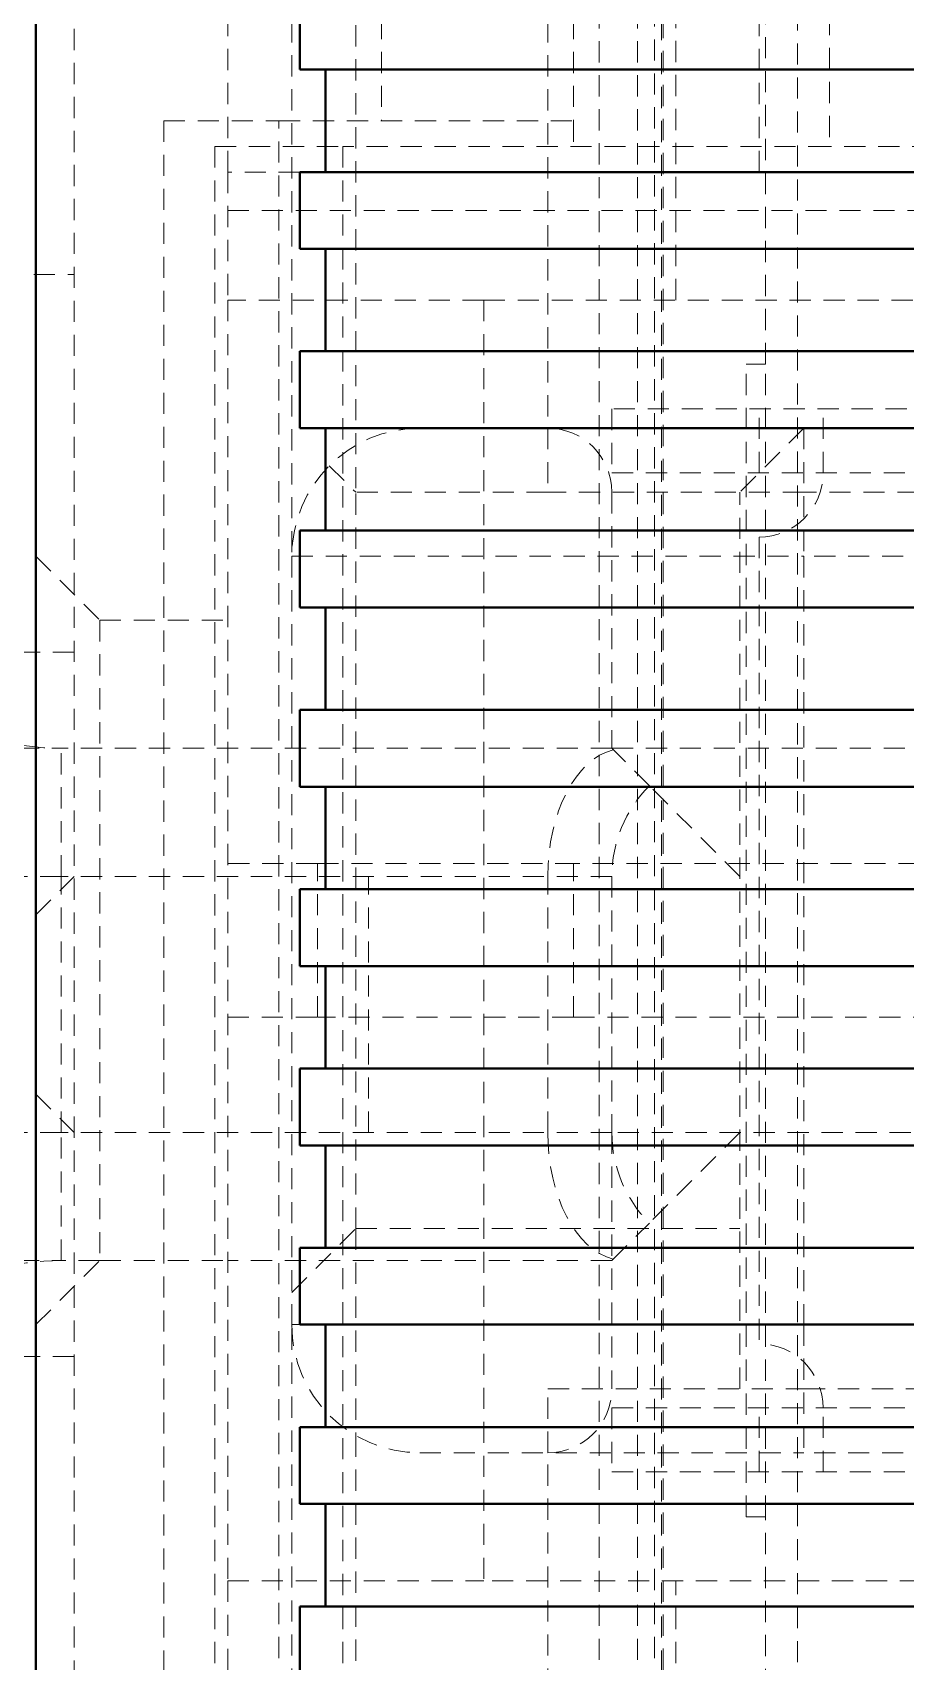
# Model space of a CAD drawing. Header units: inches. Extents: x 6934 to 18973, y 4254 to 7629.
# Drawn here: x 17088.75 to 17095.57, y 4860.32 to 4873.04 of the extents above; entities that cross this region are included whole.
import ezdxf

# ---------------------------------------------------------------- set-up
doc = ezdxf.new("R2010")
doc.units = ezdxf.units.IN
doc.header["$MEASUREMENT"] = 0
doc.linetypes.add('입력 정류부 ASSY$0$DASHED', pattern=[0.2067, 0.1654, -0.0413])
for name, color, linetype, lineweight, true_color in [('입력 정류부 ASSY$0$가려진 것(ISO)', 2, '입력 정류부 ASSY$0$DASHED', 18, 0xffff00), ('입력 정류부 ASSY$0$가려진 좁은 것(ISO)', 2, '입력 정류부 ASSY$0$DASHED', 18, 0xffff00), ('입력 정류부 ASSY$0$가시적인 것(ISO)', 3, 'Continuous', 40, 0x00ff00)]:
    doc.layers.add(name, color=color, linetype=linetype, lineweight=lineweight, true_color=true_color)

# ---------------------------------------------------------------- blocks, each defined once
blk = doc.blocks.new('입력 정류부 ASSY')
at = {"layer": '입력 정류부 ASSY$0$가려진 것(ISO)'}
for p, q in [((440.404, 610.44), (440.404, 622.94)), ((435.004, 622.612), (435.004, 589.269)), ((439.104, 619.331), (439.104, 592.549)), ((440.654, 617.19), (440.654, 594.69)), ((437.204, 615.74), (437.204, 609.44)), ((436.704, 615.24), (436.704, 608.94)), ((438.704, 615.24), (438.704, 609.94)), ((440.354, 611.94), (440.354, 614.94)), ((437.404, 613.94), (437.404, 612.34)), ((438.904, 613.94), (438.904, 612.34)), ((436.204, 611.94), (436.204, 613.44)), ((439.704, 610.94), (439.704, 613.44)), ((440.904, 613.44), (440.904, 612.14)), ((435.704, 612.34), (436.604, 612.34)), ((435.704, 612.34), (435.704, 599.54)), ((436.604, 599.54), (436.604, 612.34)), ((436.604, 612.34), (438.904, 612.34)), ((438.904, 612.34), (438.904, 612.14)), ((436.104, 612.14), (436.104, 599.74)), ((436.104, 612.14), (437.104, 612.14)), ((440.904, 612.14), (437.104, 612.14)), ((451.004, 612.14), (440.904, 612.14)), ((436.204, 611.94), (436.204, 610.94)), ((436.204, 611.64), (452.204, 611.64)), ((431.504, 611.14), (435.004, 611.14)), ((436.204, 610.94), (436.204, 600.94)), ((438.204, 610.94), (436.204, 610.94)), ((438.204, 610.94), (451.704, 610.94)), ((438.204, 610.94), (438.204, 600.94)), ((440.254, 601.44), (440.254, 610.44)), ((440.254, 610.44), (440.404, 610.44)), ((440.404, 601.44), (440.404, 610.44)), ((449.204, 610.09), (439.204, 610.09)), ((439.204, 610.09), (439.204, 609.59)), ((440.854, 609.59), (440.854, 610.09)), ((438.704, 609.94), (438.704, 609.44)), ((440.704, 609.94), (440.204, 609.44)), ((436.997, 609.647), (437.204, 609.44)), ((439.204, 609.59), (449.204, 609.59)), ((437.204, 603.69), (437.204, 609.44)), ((438.704, 609.44), (437.204, 609.44)), ((440.704, 609.44), (438.704, 609.44)), ((439.204, 609.44), (439.204, 607.44)), ((440.204, 602.44), (440.204, 609.44)), ((440.354, 609.09), (440.354, 602.79)), ((434.704, 608.94), (435.204, 608.44)), ((436.704, 608.94), (436.704, 602.94)), ((435.204, 608.44), (436.204, 608.44)), ((435.204, 608.44), (435.204, 603.44)), ((435.004, 608.19), (433.504, 608.19)), ((433.504, 607.44), (434.904, 607.44)), ((439.204, 607.44), (434.904, 607.44)), ((439.204, 607.44), (449.204, 607.44)), ((439.497, 607.147), (439.204, 607.44)), ((440.204, 606.44), (439.497, 607.147)), ((436.904, 606.54), (436.204, 606.54)), ((436.904, 605.34), (436.904, 606.54)), ((436.904, 606.54), (438.904, 606.54)), ((442.404, 606.54), (438.904, 606.54)), ((438.904, 605.34), (438.904, 606.54)), ((434.704, 606.14), (435.004, 606.44)), ((437.304, 604.44), (437.304, 606.44)), ((438.704, 604.44), (438.704, 606.44)), ((439.204, 606.44), (439.204, 604.44)), ((436.204, 605.34), (436.904, 605.34)), ((438.904, 605.34), (436.904, 605.34)), ((438.904, 605.34), (442.404, 605.34)), ((434.704, 604.74), (435.004, 604.44)), ((439.204, 604.44), (439.204, 602.44)), ((448.704, 604.44), (439.204, 604.44)), ((440.204, 604.44), (439.497, 603.733)), ((436.704, 603.19), (437.204, 603.69)), ((437.204, 603.69), (440.204, 603.69)), ((439.204, 603.44), (439.497, 603.733)), ((433.504, 603.44), (434.904, 603.44)), ((434.704, 602.94), (435.204, 603.44)), ((435.204, 603.44), (434.904, 603.44)), ((435.204, 603.44), (436.204, 603.44)), ((439.204, 603.44), (436.204, 603.44)), ((436.704, 596.64), (436.704, 602.94)), ((435.004, 602.69), (433.504, 602.69)), ((438.704, 602.44), (440.704, 602.44)), ((438.704, 601.94), (438.704, 602.44)), ((439.204, 602.29), (449.204, 602.29)), ((439.204, 602.29), (439.204, 601.79)), ((440.854, 601.79), (440.854, 602.29)), ((437.204, 602.074), (437.204, 596.14)), ((437.704, 601.94), (440.704, 601.94)), ((438.704, 596.64), (438.704, 601.94)), ((450.504, 601.94), (440.704, 601.94)), ((439.204, 601.79), (449.204, 601.79)), ((440.404, 601.44), (440.254, 601.44)), ((440.404, 588.94), (440.404, 601.44)), ((436.204, 600.94), (436.204, 599.94)), ((436.204, 600.94), (438.204, 600.94)), ((451.704, 600.94), (438.204, 600.94)), ((439.704, 598.44), (439.704, 600.94))]:
    blk.add_line(p, q, dxfattribs=at)
for centre, radius, start, end in [((437.704, 608.94), 1, 90, 180), ((438.704, 609.44), 0.5, 0, 90), ((440.354, 609.59), 0.5, 270, 0), ((434.904, 609.44), 2, 208.3594, 270), ((440.204, 606.44), 1, 135, 180), ((440.204, 604.44), 1, 180, 225), ((434.904, 601.44), 2, 90, 151.6406), ((437.704, 602.94), 1, 180, 270), ((440.354, 602.29), 0.5, 0, 90), ((438.704, 602.44), 0.5, 270, 0)]:
    blk.add_arc(centre, radius, start, end, dxfattribs=at)
for centre, start_param, end_param in [((439.304, 606.44), 0.148798, 1.570796), ((439.304, 604.44), 1.570796, 2.992794)]:
    blk.add_ellipse(centre, major_axis=(0, 1), ratio=0.6, start_param=start_param, end_param=end_param, dxfattribs=at)
at = {"layer": '입력 정류부 ASSY$0$가려진 좁은 것(ISO)'}
for p, q in [((439.404, 619.331), (439.404, 592.549)), ((439.604, 592.549), (439.604, 619.331)), ((439.538, 592.64), (439.538, 619.24)), ((439.592, 619.24), (439.592, 592.64)), ((437.104, 612.14), (437.104, 599.74)), ((436.767, 611.94), (436.204, 611.94)), ((440.354, 609.59), (440.354, 610.09)), ((440.704, 609.94), (440.704, 608.94)), ((447.704, 609.44), (440.704, 609.44)), ((436.704, 608.94), (440.704, 608.94)), ((450.504, 608.94), (440.704, 608.94)), ((440.704, 608.94), (440.704, 602.94)), ((434.904, 606.44), (434.904, 607.44)), ((434.904, 606.44), (432.904, 606.44)), ((439.204, 606.44), (434.904, 606.44)), ((434.904, 604.44), (434.904, 606.44)), ((434.904, 604.44), (432.904, 604.44)), ((434.904, 603.44), (434.904, 604.44)), ((439.204, 604.44), (434.904, 604.44)), ((437.204, 603.69), (437.204, 602.074)), ((436.704, 602.94), (436.767, 602.94)), ((440.704, 602.94), (440.704, 601.94)), ((440.704, 602.44), (447.704, 602.44)), ((440.354, 601.79), (440.354, 602.29))]:
    blk.add_line(p, q, dxfattribs=at)
at = {"layer": '입력 정류부 ASSY$0$가시적인 것(ISO)'}
for p, q in [((434.704, 620.79), (434.704, 591.09)), ((436.767, 612.74), (436.767, 613.34)), ((436.967, 612.74), (436.767, 612.74)), ((436.967, 612.74), (451.304, 612.74)), ((436.967, 612.74), (436.967, 611.94)), ((436.767, 611.34), (436.767, 611.94)), ((436.967, 611.94), (436.767, 611.94)), ((436.967, 611.94), (451.304, 611.94)), ((436.967, 611.34), (436.767, 611.34)), ((436.967, 611.34), (451.304, 611.34)), ((436.967, 611.34), (436.967, 610.54)), ((436.767, 609.94), (436.767, 610.54)), ((436.967, 610.54), (436.767, 610.54)), ((436.967, 610.54), (451.304, 610.54)), ((436.967, 609.94), (436.767, 609.94)), ((436.967, 609.94), (451.304, 609.94)), ((436.967, 609.94), (436.967, 609.14)), ((436.767, 608.54), (436.767, 609.14)), ((436.967, 609.14), (436.767, 609.14)), ((436.967, 609.14), (451.304, 609.14)), ((436.967, 608.54), (436.767, 608.54)), ((436.967, 608.54), (451.304, 608.54)), ((436.967, 608.54), (436.967, 607.74)), ((436.767, 607.14), (436.767, 607.74)), ((436.967, 607.74), (436.767, 607.74)), ((436.967, 607.74), (451.304, 607.74)), ((436.967, 607.14), (436.767, 607.14)), ((436.967, 607.14), (451.304, 607.14)), ((436.967, 607.14), (436.967, 606.34)), ((436.767, 605.74), (436.767, 606.34)), ((436.967, 606.34), (436.767, 606.34)), ((436.967, 606.34), (451.304, 606.34)), ((436.967, 605.74), (436.767, 605.74)), ((436.967, 605.74), (451.304, 605.74)), ((436.967, 605.74), (436.967, 604.94)), ((436.767, 604.34), (436.767, 604.94)), ((436.967, 604.94), (436.767, 604.94)), ((436.967, 604.94), (451.304, 604.94)), ((436.967, 604.34), (436.767, 604.34)), ((436.967, 604.34), (451.304, 604.34)), ((436.967, 604.34), (436.967, 603.54)), ((436.767, 602.94), (436.767, 603.54)), ((436.967, 603.54), (436.767, 603.54)), ((436.967, 603.54), (451.304, 603.54)), ((436.967, 602.94), (436.767, 602.94)), ((436.967, 602.94), (451.304, 602.94)), ((436.967, 602.94), (436.967, 602.14)), ((436.767, 601.54), (436.767, 602.14)), ((436.967, 602.14), (436.767, 602.14)), ((436.967, 602.14), (451.304, 602.14)), ((436.967, 601.54), (436.767, 601.54)), ((436.967, 601.54), (451.304, 601.54)), ((436.967, 601.54), (436.967, 600.74)), ((436.767, 600.14), (436.767, 600.74)), ((436.967, 600.74), (436.767, 600.74)), ((436.967, 600.74), (451.304, 600.74))]:
    blk.add_line(p, q, dxfattribs=at)

msp = doc.modelspace()

# ---------------------------------------------------------------- block references
msp.add_blockref('입력 정류부 ASSY', (16654.075, 4260.012))

doc.saveas('drawing.dxf')
